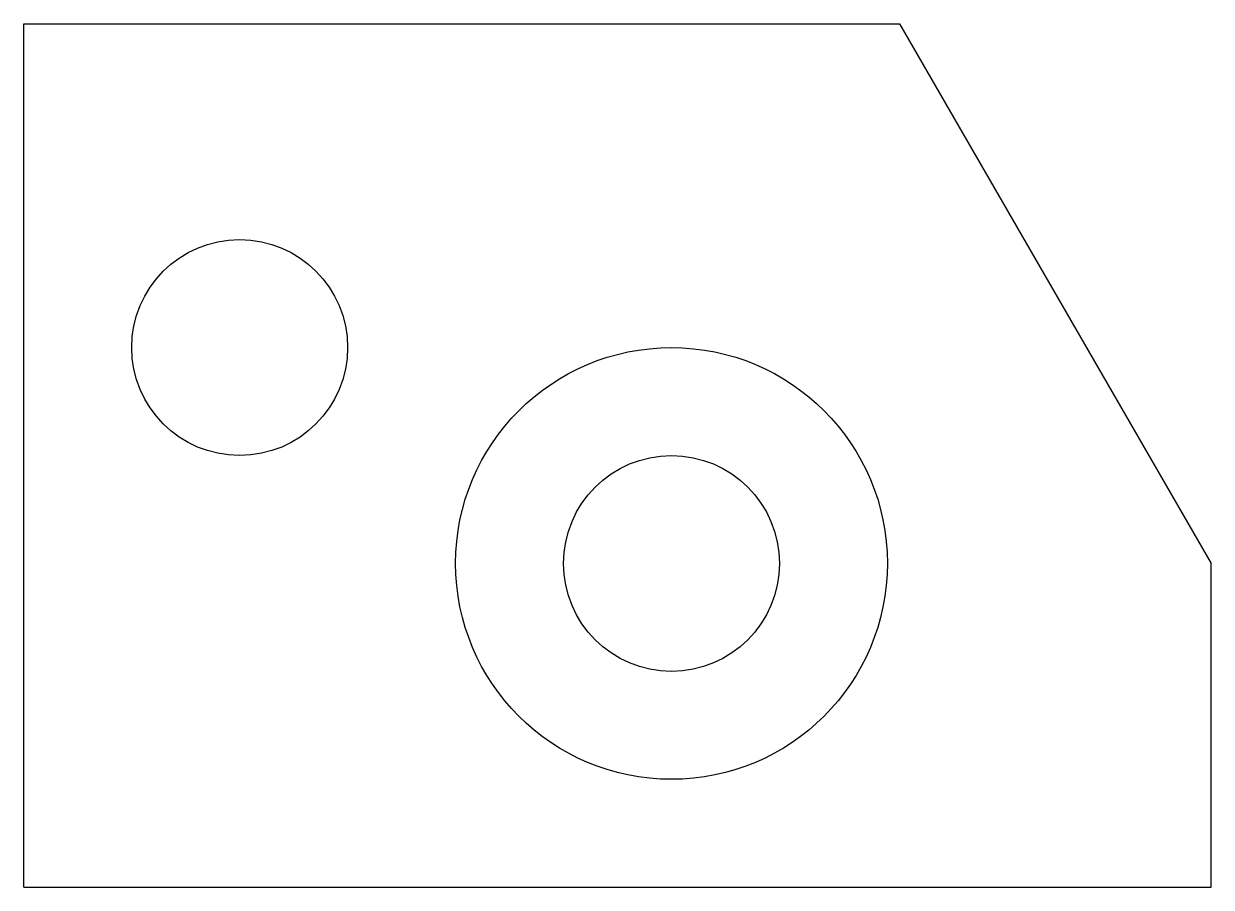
# Model space of a CAD drawing. Header units: millimetres. Extents: x 0 to 5.5, y 0 to 4.
import ezdxf

# ---------------------------------------------------------------- set-up
doc = ezdxf.new("R2010")
doc.units = ezdxf.units.MM

msp = doc.modelspace()

# ---------------------------------------------------------------- linework, layer by layer
for p, q in [((0, 0), (0, 4)), ((0, 4), (4.0566, 4)), ((4.0566, 4), (5.5, 1.5)), ((5.5, 0), (5.5, 1.5)), ((0, 0), (5.5, 0))]:
    msp.add_line(p, q)
for centre, radius in [((1, 2.5), 0.5), ((3, 1.5), 1), ((3, 1.5), 0.5)]:
    msp.add_circle(centre, radius)

doc.saveas('drawing.dxf')
